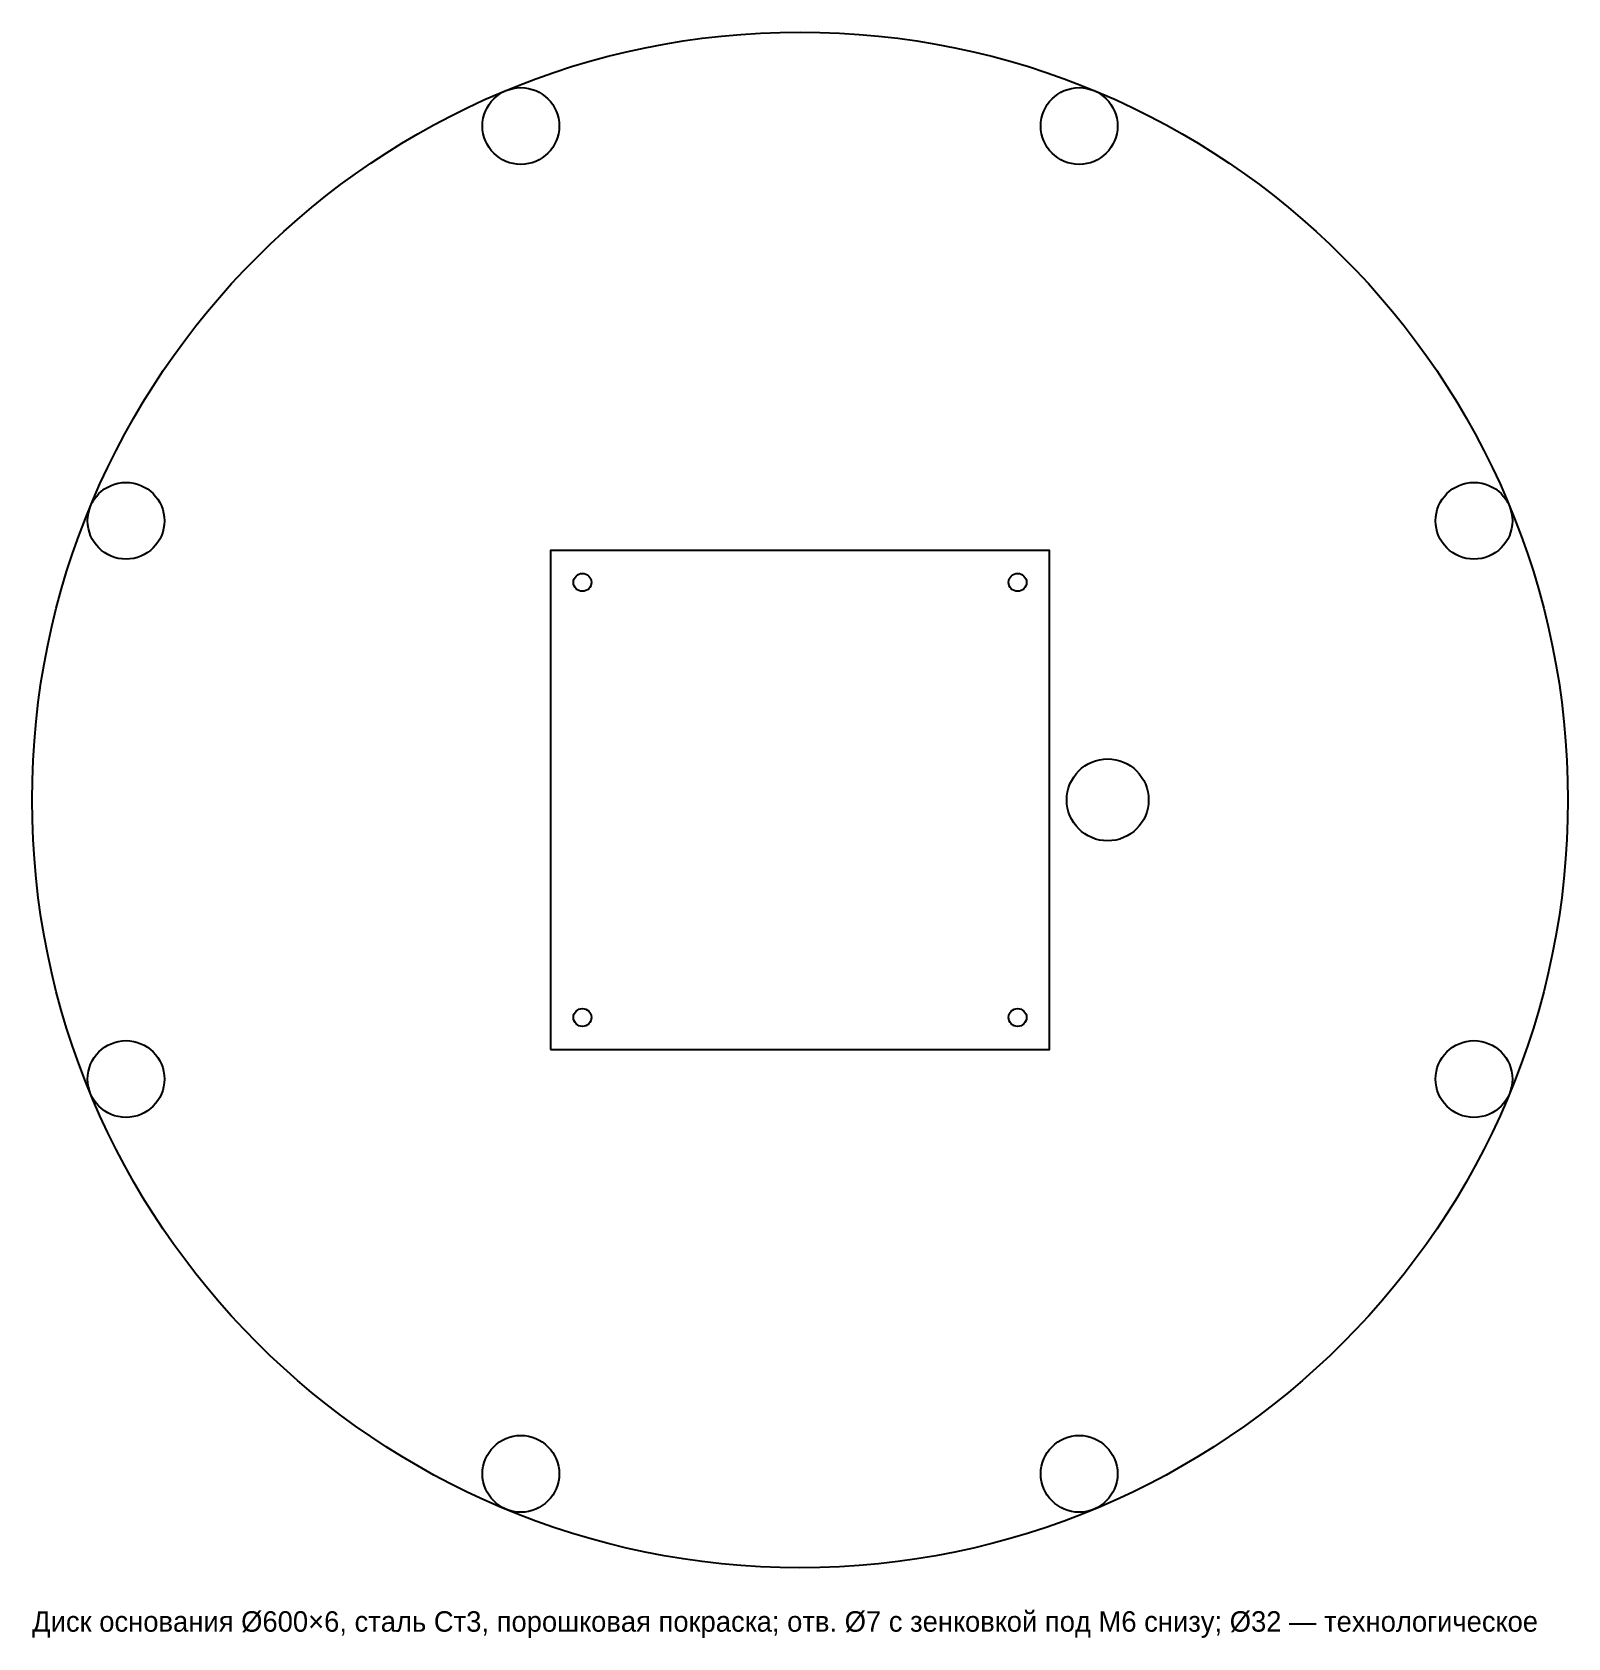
# Model space of a CAD drawing. Header units: millimetres. Extents: x -300 to 300, y -327 to 300.
import ezdxf

# ---------------------------------------------------------------- set-up
doc = ezdxf.new("R2010")
doc.units = ezdxf.units.MM
for name, color, linetype in [('CUT_IN', 1, 'Continuous'), ('CUT_OUT', 7, 'Continuous'), ('MARK', 5, 'Continuous'), ('TEXT', 8, 'Continuous')]:
    doc.layers.add(name, color=color, linetype=linetype)

msp = doc.modelspace()

# ---------------------------------------------------------------- linework, layer by layer
at = {"layer": 'CUT_IN'}
for centre, radius in [((-85, 85), 3.5), ((85, 85), 3.5), ((120.21, 0), 16), ((-85, -85), 3.5), ((85, -85), 3.5)]:
    msp.add_circle(centre, radius, dxfattribs=at)
at = {"layer": 'CUT_OUT'}
msp.add_circle((0, 0), 300, dxfattribs=at)
at = {"layer": 'MARK'}
msp.add_lwpolyline([(-97.5, -97.5), (97.5, -97.5), (97.5, 97.5), (-97.5, 97.5)], close=True, dxfattribs=at)
for centre in [(-109.06, 263.31), (109.06, 263.31), (-263.31, 109.06), (263.31, 109.06), (-263.31, -109.06), (263.31, -109.06), (-109.06, -263.31), (109.06, -263.31)]:
    msp.add_circle(centre, 15, dxfattribs=at)

# ---------------------------------------------------------------- texts
at = {"layer": 'TEXT'}
msp.add_text('Диск основания Ø600×6, сталь Ст3, порошковая покраска; отв. Ø7 с зенковкой под М6 снизу; Ø32 — технологическое', height=8, dxfattribs=at).set_placement((-300, -325))

doc.saveas('drawing.dxf')
